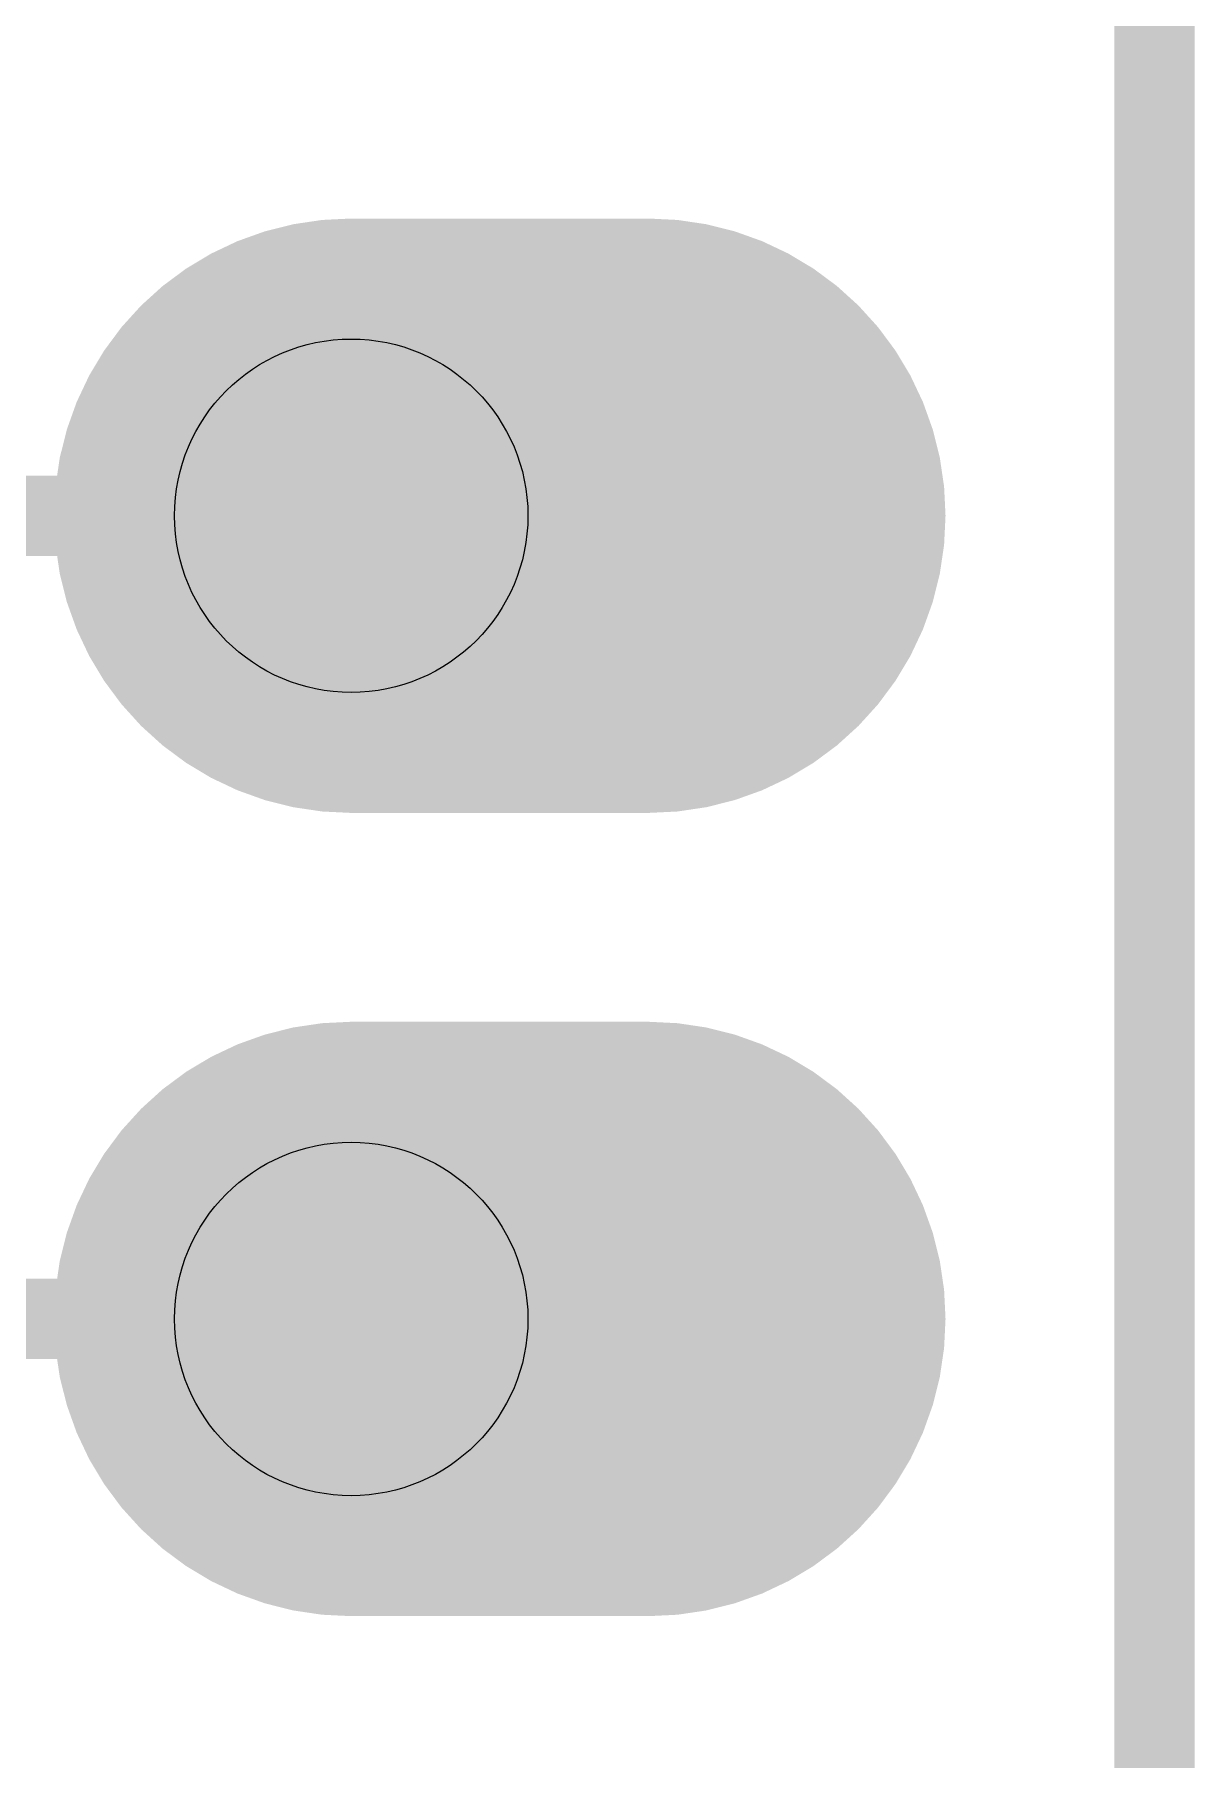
# Model space of a CAD drawing. Extents: x -39 to 68, y -16 to 20.
# Drawn here: x 16.78 to 20.45, y 7.5 to 12.95 of the extents above; entities that cross this region are included whole.
import ezdxf

# ---------------------------------------------------------------- set-up
doc = ezdxf.new("R2010")
doc.units = 0
for name, color, linetype in [('1', 12, 'CONTINUOUS'), ('16', 132, 'CONTINUOUS'), ('17', 110, 'CONTINUOUS'), ('20', 53, 'CONTINUOUS')]:
    doc.layers.add(name, color=color, linetype=linetype)

# ---------------------------------------------------------------- blocks, each defined once
blk = doc.blocks.new('ROUNDP')
at = {"const_width": 0.5}
blk.add_lwpolyline([(0, -0.25, 1), (0, 0.25, 1), (0, -0.25)], format="xyb", dxfattribs=at)

msp = doc.modelspace()

# ---------------------------------------------------------------- linework, layer by layer
at = {"layer": '1', "const_width": 0.254}
for points in [[(20.32, 0), (20.32, 20.32)], [(16.002, 11.43), (17.78, 11.43)], [(15.875, 8.89), (17.78, 8.89)]]:
    msp.add_lwpolyline(points, dxfattribs=at)
at = {"layer": '1', "const_width": 0.127}
for points in [[(17.78, 11.3665, 1), (17.78, 11.4935)], [(17.78, 8.8265, 1), (17.78, 8.9535)]]:
    msp.add_lwpolyline(points, format="xyb", dxfattribs=at)
at = {"layer": '16', "const_width": 0.254}
msp.add_lwpolyline([(20.32, 0), (20.32, 20.32)], dxfattribs=at)
at = {"layer": '17', "const_width": 1.8796}
for points in [[(17.78, 11.43), (18.7198, 11.43)], [(17.78, 8.89), (18.7198, 8.89)]]:
    msp.add_lwpolyline(points, dxfattribs=at)
at = {"layer": '17', "const_width": 0.9398}
for points in [[(17.78, 11.8999, 1), (17.78, 10.9601)], [(18.7198, 10.9601, 1), (18.7198, 11.8999)], [(17.78, 9.3599, 1), (17.78, 8.4201)], [(18.7198, 8.4201, 1), (18.7198, 9.3599)]]:
    msp.add_lwpolyline(points, format="xyb", dxfattribs=at)
at = {"layer": '20', "const_width": 0.2032}
msp.add_lwpolyline([(20.32, 0), (20.32, 20.32)], dxfattribs=at)
at = {"layer": '20'}
for centre in [(17.78, 11.43), (17.78, 8.89)]:
    msp.add_circle(centre, 0.5588, dxfattribs=at)

# ---------------------------------------------------------------- block references
at = {"layer": '17', "xscale": 1.8796, "yscale": 1.8796, "rotation": 270}
for p in [(17.78, 11.43), (17.78, 11.43), (17.78, 8.89), (17.78, 8.89)]:
    msp.add_blockref('ROUNDP', p, dxfattribs=at)

doc.saveas('drawing.dxf')
